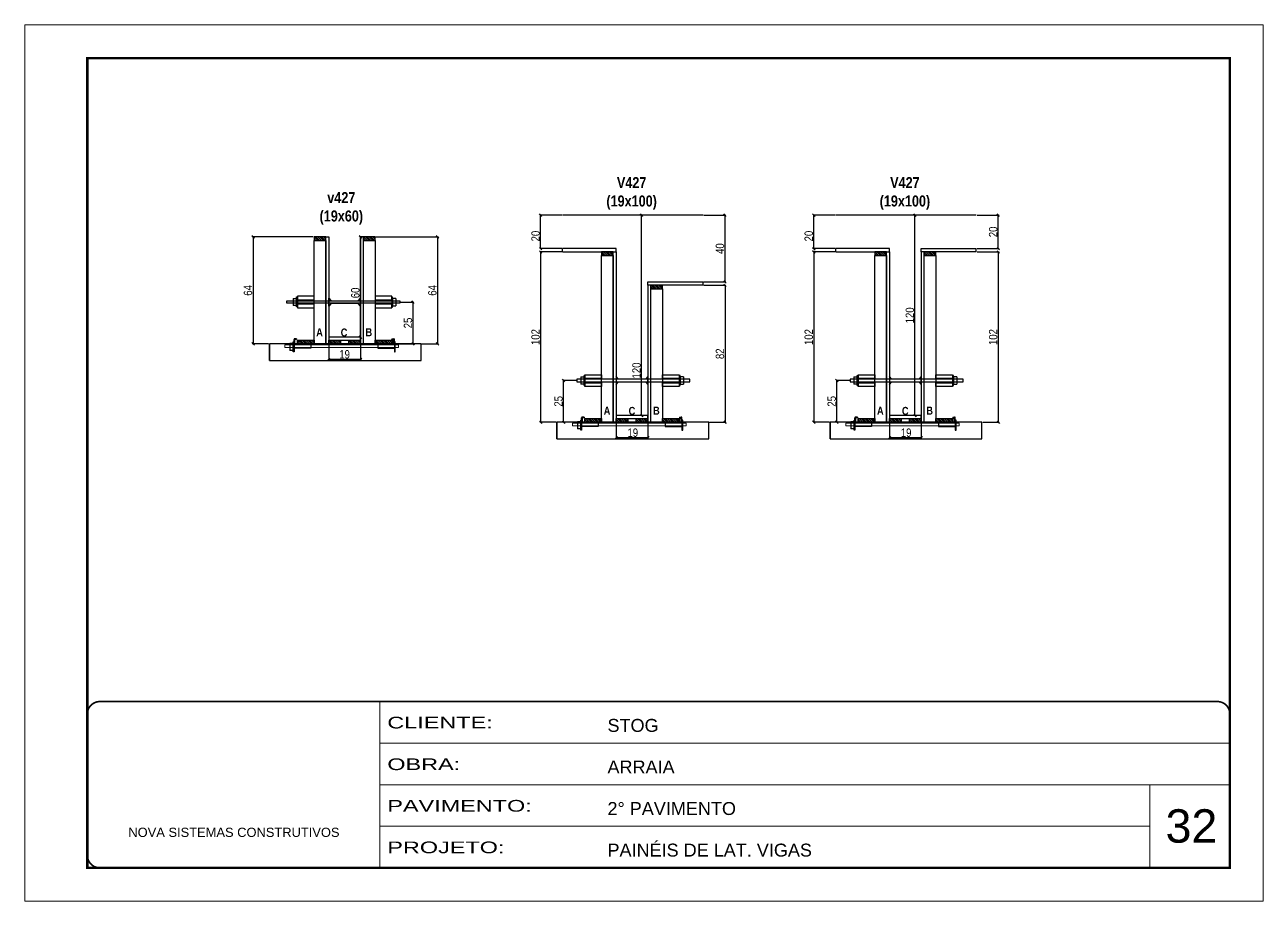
# Model space of a CAD drawing. Extents: x -3394 to 16474, y -5031 to 14397.
# Drawn here: x 9027 to 10512, y 5307 to 6357 of the extents above; entities that cross this region are included whole.
import ezdxf

# ---------------------------------------------------------------- set-up
doc = ezdxf.new("R2010")
doc.units = 0
doc.linetypes.add('CONTINUO', pattern=[0])
doc.linetypes.add('DASHED', pattern=[0.75, 0.5, -0.25])
doc.layers.get('0').update_dxf_attribs({"linetype": 'CONTINUOUS'})
doc.layers.get('Defpoints').update_dxf_attribs({"linetype": 'CONTINUOUS'})
for name, color, linetype in [('1HACHURA MADEIRAS', 1, 'CONTINUOUS'), ('barrote', 251, 'CONTINUOUS'), ('COTA', 241, 'CONTINUOUS'), ('detalhes', 4, 'CONTINUOUS'), ('NOMENCLATURA', 7, 'CONTINUOUS'), ('Painéis', 200, 'CONTINUOUS'), ('presilha', 1, 'CONTINUOUS'), ('SARR_2.2x10', 60, 'CONTINUOUS'), ('SARR_2.2x7', 40, 'CONTINUOUS'), ('SARR_3.5x7', 81, 'CONTINUOUS'), ('Tubo de PVC', 51, 'CONTINUOUS')]:
    doc.layers.add(name, color=color, linetype=linetype)
for name, color, linetype, lineweight in [('CARIMBO', 255, 'CONTINUOUS', 9), ('CONCRETO', 251, 'CONTINUOUS', 25), ('Folhas', 255, 'CONTINUOUS', 9), ('SARRAFO DE PRESSAO', 251, 'DASHED', 9), ('SCO-___-LAJ', 2, 'CONTINUOUS', 0)]:
    doc.layers.add(name, color=color, linetype=linetype, lineweight=lineweight)
doc.styles.add('ARIAL', font='arial.ttf')
doc.styles.add('COTA TECNICA 2X', font='techl___.ttf', dxfattribs={"height": 10})
doc.styles.add('TECNICA', font='techb___.ttf', dxfattribs={"height": 10})
doc.styles.add('Tecnologia', font='')
doc.styles.get('Tecnologia').set_extended_font_data('Forgotten Futurist')
doc.dimstyles.new('SECAO', dxfattribs={"dimscale": 0.333333, "dimtxt": 5, "dimasz": 9, "dimexe": 3, "dimexo": 3, "dimgap": 3, "dimtad": 1, "dimdec": 1, "dimlfac": 0.5, "dimzin": 12, "dimdsep": 46, "dimtxsty": 'COTA TECNICA 2X', "dimblk1": 'OBLIQUE', "dimblk2": 'OBLIQUE', "dimsah": 1, "dimcen": 0.9, "dimclrd": 4, "dimclre": 4, "dimclrt": 240, "dimadec": 1, "dimazin": 3, "dimtfac": 1, "dimtdec": 1, "dimtmove": 0, "dimatfit": 3, "dimfxl": 1, "dimtolj": 1, "dimtzin": 12, "dimarcsym": 0})

# ---------------------------------------------------------------- blocks, each defined once
blk = doc.blocks.new('9999999999')
at = {"color": 30, "linetype": 'CONTINUO'}
for p, q in [((98564.6, 34230.2), (98564.6, 34429.4)), ((98564.6, 34379.6), (99584, 34379.6)), ((98564.6, 34329.8), (99488, 34329.8)), ((99584, 34329.8), (99488, 34329.8)), ((99488, 34329.8), (99488, 34230.2)), ((98564.6, 34280), (99488, 34280))]:
    blk.add_line(p, q, dxfattribs=at)
at = {"color": 30, "linetype": 'CONTINUO', "const_width": 2}
blk.add_lwpolyline([(99584, 34230.2), (99584, 34414.4, 0.414214), (99569, 34429.4), (98229, 34429.4, 0.414214), (98214, 34414.4), (98214, 34245.2, 0.414214), (98229, 34230.2), (99584, 34230.2)], format="xyb", dxfattribs=at)
at = {"layer": 'Folhas'}
blk.add_lwpolyline([(98139, 34190.2), (99624, 34190.2), (99624, 35240.2), (98139, 35240.2)], close=True, dxfattribs=at)
at = {"layer": 'Folhas', "color": 30, "const_width": 3}
blk.add_lwpolyline([(98214, 34230.2), (99584, 34230.2), (99584, 35200.2), (98214, 35200.2)], close=True, dxfattribs=at)
at = {"color": 7, "linetype": 'Continuous', "ltscale": 5, "style": 'ARIAL'}
for s, height, p in [('STOG', 15.48, (98837.7, 34393.1)), ('ARRAIA', 15.48, (98837.7, 34343.3)), ('2° PAVIMENTO', 15.483, (98837.7, 34293.5)), ('NOVA SISTEMAS CONSTRUTIVOS', 11.059, (98263.2, 34267.2)), ('PAINÉIS DE LAT. VIGAS', 15.483, (98837.7, 34243.7))]:
    blk.add_text(s, height=height, dxfattribs=at).set_placement(p)
at = {"layer": 'Folhas', "color": 7, "style": 'Tecnologia', "width": 1.5}
for s, p in [('CLIENTE:', (98573.7, 34397.2)), ('OBRA:', (98573.7, 34347.3)), ('PAVIMENTO:', (98573.7, 34297.5)), ('PROJETO:', (98573.7, 34247.7))]:
    blk.add_text(s, height=14, dxfattribs=at).set_placement(p)
blk = doc.blocks.new('_Oblique')
at = {"color": 0, "linetype": 'ByBlock', "lineweight": -2}
blk.add_line((-0.5, -0.5), (0.5, 0.5), dxfattribs=at)
blk = doc.blocks.new('*D1334')
at = {"layer": 'COTA', "color": 4, "lineweight": -2, "transparency": 16777216}
for p, q in [((9736.4, 5879.4), (9736.4, 5860.7)), ((9774.4, 5879.4), (9774.4, 5860.7)), ((9774.4, 5861.7), (9736.4, 5861.7))]:
    blk.add_line(p, q, dxfattribs=at)
at = {"layer": 'Defpoints', "color": 0, "transparency": 16777216}
for p in [(9736.4, 5880.4), (9774.4, 5880.4), (9736.4, 5861.7)]:
    blk.add_point(p, dxfattribs=at)
at = {"layer": 'COTA', "color": 4, "lineweight": -2, "transparency": 16777216, "xscale": 3, "yscale": 3, "zscale": 3, "rotation": 180}
blk.add_blockref('_Oblique', (9736.4, 5861.7), dxfattribs=at)
at = {"layer": 'COTA', "color": 4, "lineweight": -2, "transparency": 16777216, "xscale": 3, "yscale": 3, "zscale": 3}
blk.add_blockref('_Oblique', (9774.4, 5861.7), dxfattribs=at)
at = {"layer": 'COTA', "color": 240, "transparency": 16777216, "insert": (9756.3, 5867.8), "char_height": 10, "attachment_point": 5, "style": 'COTA TECNICA 2X'}
blk.add_mtext('\\A1;19', dxfattribs=at)
blk = doc.blocks.new('PRESILHA METÁLICA 1')
at = {"layer": 'presilha'}
for p, q in [((0, 13), (6, 13)), ((0, 13), (0, 0)), ((6, 0), (0, 0)), ((6, 15.5), (7.5, 15.5)), ((6, -2.5), (6, 15.5)), ((6, 13), (6, 0)), ((7.5, 10.6), (7.5, 19.9)), ((7.5, 15.5), (7.5, -2.5)), ((37.5, 4.1), (7.5, 4.1)), ((12, 21), (8.6, 21)), ((9, 11.6), (9, 18.9)), ((12, 19.5), (9.6, 19.5)), ((37.5, 11), (9.6, 11)), ((12, 21), (12, 19.5)), ((37.5, 11), (37.5, 4.1)), ((7.5, -2.5), (6, -2.5))]:
    blk.add_line(p, q, dxfattribs=at)
for centre, radius, start, end in [((8.6, 19.9), 1.14, 90, 180), ((9.6, 18.9), 0.57, 90, 180), ((9.6, 11.6), 0.57, 180, 270)]:
    blk.add_arc(centre, radius, start, end, dxfattribs=at)
blk = doc.blocks.new('PRESILHA METÁLICA 2')
at = {"layer": 'presilha'}
for p, q in [((-5.2, 23.5), (-5.2, 22)), ((-5.2, 23.5), (-1.9, 23.5)), ((-0.8, 14.6), (-0.8, 22.4)), ((-30.8, 13.5), (-30.8, 6.6)), ((-30.8, 13.5), (-2.8, 13.5)), ((-30.8, 6.6), (-0.8, 6.6)), ((-5.2, 22), (-2.8, 22)), ((-2.2, 14.1), (-2.2, 21.4)), ((0.8, 18), (-0.8, 18)), ((-0.8, 18), (-0.8, 0)), ((-0.8, 0), (0.8, 0)), ((0.8, 0), (0.8, 18))]:
    blk.add_line(p, q, dxfattribs=at)
for centre, radius, start, end in [((-1.9, 22.4), 1.14, 0, 90), ((-2.8, 21.4), 0.57, 0, 90), ((-2.8, 14.1), 0.57, 270, 0)]:
    blk.add_arc(centre, radius, start, end, dxfattribs=at)
blk = doc.blocks.new('*D1335')
at = {"layer": 'COTA', "color": 4, "lineweight": -2, "transparency": 16777216}
for p, q in [((9671.1, 6084.4), (9644.8, 6084.4)), ((9645.8, 6084.4), (9645.8, 5880.4)), ((9664.4, 5880.4), (9644.8, 5880.4))]:
    blk.add_line(p, q, dxfattribs=at)
at = {"layer": 'Defpoints', "color": 0, "transparency": 16777216}
for p in [(9672.1, 6084.4), (9645.8, 5880.4), (9665.4, 5880.4)]:
    blk.add_point(p, dxfattribs=at)
at = {"layer": 'COTA', "color": 4, "lineweight": -2, "transparency": 16777216, "xscale": 3, "yscale": 3, "zscale": 3}
for p, rotation in [((9645.8, 6084.4), 90), ((9645.8, 5880.4), 270)]:
    blk.add_blockref('_Oblique', p, dxfattribs=dict(at, rotation=rotation))
at = {"layer": 'COTA', "color": 240, "transparency": 16777216, "insert": (9639.7, 5982.4), "char_height": 10, "attachment_point": 5, "rotation": 90, "style": 'COTA TECNICA 2X'}
blk.add_mtext('\\A1;102', dxfattribs=at)
blk = doc.blocks.new('*D1336')
at = {"layer": 'COTA', "color": 4, "lineweight": -2, "transparency": 16777216}
for p, q in [((9773.4, 6128.4), (9765.9, 6128.4)), ((9766.9, 5888.4), (9766.9, 6128.4)), ((9766, 5888.4), (9765.9, 5888.4))]:
    blk.add_line(p, q, dxfattribs=at)
at = {"layer": 'Defpoints', "color": 0, "transparency": 16777216}
for p in [(9766.9, 6128.4), (9774.4, 6128.4), (9767, 5888.4)]:
    blk.add_point(p, dxfattribs=at)
at = {"layer": 'COTA', "color": 4, "lineweight": -2, "transparency": 16777216, "xscale": 3, "yscale": 3, "zscale": 3}
for p, rotation in [((9766.9, 6128.4), 90), ((9766.9, 5888.4), 270)]:
    blk.add_blockref('_Oblique', p, dxfattribs=dict(at, rotation=rotation))
at = {"layer": 'COTA', "color": 240, "transparency": 16777216, "insert": (9760.8, 5942.3), "char_height": 10, "attachment_point": 5, "rotation": 90, "style": 'COTA TECNICA 2X'}
blk.add_mtext('\\A1;120', dxfattribs=at)
blk = doc.blocks.new('*D1337')
at = {"layer": 'COTA', "color": 4, "lineweight": -2, "transparency": 16777216}
for p, q in [((9671.1, 6128.4), (9644.8, 6128.4)), ((9645.8, 6088.4), (9645.8, 6128.4)), ((9671.1, 6088.4), (9644.8, 6088.4))]:
    blk.add_line(p, q, dxfattribs=at)
at = {"layer": 'Defpoints', "color": 0, "transparency": 16777216}
for p in [(9645.8, 6128.4), (9672.1, 6128.4), (9672.1, 6088.4)]:
    blk.add_point(p, dxfattribs=at)
at = {"layer": 'COTA', "color": 4, "lineweight": -2, "transparency": 16777216, "xscale": 3, "yscale": 3, "zscale": 3}
for p, rotation in [((9645.8, 6128.4), 90), ((9645.8, 6088.4), 270)]:
    blk.add_blockref('_Oblique', p, dxfattribs=dict(at, rotation=rotation))
at = {"layer": 'COTA', "color": 240, "transparency": 16777216, "insert": (9639.7, 6103.4), "char_height": 10, "attachment_point": 5, "rotation": 90, "style": 'COTA TECNICA 2X'}
blk.add_mtext('\\A1;20', dxfattribs=at)
blk = doc.blocks.new('*D1338')
at = {"layer": 'COTA', "color": 4, "lineweight": -2, "transparency": 16777216}
for p, q in [((9841.5, 6044.4), (9867.9, 6044.4)), ((9866.9, 6044.4), (9866.9, 5880.4)), ((9848.3, 5880.4), (9867.9, 5880.4))]:
    blk.add_line(p, q, dxfattribs=at)
at = {"layer": 'Defpoints', "color": 0, "transparency": 16777216}
for p in [(9840.5, 6044.4), (9847.3, 5880.4), (9866.9, 5880.4)]:
    blk.add_point(p, dxfattribs=at)
at = {"layer": 'COTA', "color": 4, "lineweight": -2, "transparency": 16777216, "xscale": 3, "yscale": 3, "zscale": 3}
for p, rotation in [((9866.9, 6044.4), 90), ((9866.9, 5880.4), 270)]:
    blk.add_blockref('_Oblique', p, dxfattribs=dict(at, rotation=rotation))
at = {"layer": 'COTA', "color": 240, "transparency": 16777216, "insert": (9860.8, 5962.4), "char_height": 10, "attachment_point": 5, "rotation": 90, "style": 'COTA TECNICA 2X'}
blk.add_mtext('\\A1;82', dxfattribs=at)
blk = doc.blocks.new('*D1339')
at = {"layer": 'COTA', "color": 4, "lineweight": -2, "transparency": 16777216}
for p, q in [((9841.5, 6128.4), (9867.9, 6128.4)), ((9866.9, 6048.4), (9866.9, 6128.4)), ((9841.5, 6048.4), (9867.9, 6048.4))]:
    blk.add_line(p, q, dxfattribs=at)
at = {"layer": 'Defpoints', "color": 0, "transparency": 16777216}
for p in [(9840.5, 6128.4), (9866.9, 6128.4), (9840.5, 6048.4)]:
    blk.add_point(p, dxfattribs=at)
at = {"layer": 'COTA', "color": 4, "lineweight": -2, "transparency": 16777216, "xscale": 3, "yscale": 3, "zscale": 3}
for p, rotation in [((9866.9, 6128.4), 90), ((9866.9, 6048.4), 270)]:
    blk.add_blockref('_Oblique', p, dxfattribs=dict(at, rotation=rotation))
at = {"layer": 'COTA', "color": 240, "transparency": 16777216, "insert": (9860.8, 6088.4), "char_height": 10, "attachment_point": 5, "rotation": 90, "style": 'COTA TECNICA 2X'}
blk.add_mtext('\\A1;40', dxfattribs=at)
blk = doc.blocks.new('*D1340')
at = {"layer": 'COTA', "color": 4, "lineweight": -2, "transparency": 16777216}
for p, q in [((9688.3, 5930.4), (9672.3, 5930.4)), ((9673.3, 5880.4), (9673.3, 5930.4)), ((9697.8, 5880.4), (9672.3, 5880.4))]:
    blk.add_line(p, q, dxfattribs=at)
at = {"layer": 'Defpoints', "color": 0, "transparency": 16777216}
for p in [(9673.3, 5930.4), (9689.3, 5930.4), (9698.8, 5880.4)]:
    blk.add_point(p, dxfattribs=at)
at = {"layer": 'COTA', "color": 4, "lineweight": -2, "transparency": 16777216, "xscale": 3, "yscale": 3, "zscale": 3}
for p, rotation in [((9673.3, 5930.4), 90), ((9673.3, 5880.4), 270)]:
    blk.add_blockref('_Oblique', p, dxfattribs=dict(at, rotation=rotation))
at = {"layer": 'COTA', "color": 240, "transparency": 16777216, "insert": (9667.2, 5905.4), "char_height": 10, "attachment_point": 5, "rotation": 90, "style": 'COTA TECNICA 2X'}
blk.add_mtext('\\A1;25', dxfattribs=at)
blk = doc.blocks.new('*D1341')
at = {"layer": 'COTA', "color": 4, "lineweight": -2, "transparency": 16777216}
for p, q in [((10064.1, 5879.4), (10064.1, 5860.7)), ((10102.1, 5879.4), (10102.1, 5860.7)), ((10102.1, 5861.7), (10064.1, 5861.7))]:
    blk.add_line(p, q, dxfattribs=at)
at = {"layer": 'Defpoints', "color": 0, "transparency": 16777216}
for p in [(10064.1, 5880.4), (10102.1, 5880.4), (10064.1, 5861.7)]:
    blk.add_point(p, dxfattribs=at)
at = {"layer": 'COTA', "color": 4, "lineweight": -2, "transparency": 16777216, "xscale": 3, "yscale": 3, "zscale": 3, "rotation": 180}
blk.add_blockref('_Oblique', (10064.1, 5861.7), dxfattribs=at)
at = {"layer": 'COTA', "color": 4, "lineweight": -2, "transparency": 16777216, "xscale": 3, "yscale": 3, "zscale": 3}
blk.add_blockref('_Oblique', (10102.1, 5861.7), dxfattribs=at)
at = {"layer": 'COTA', "color": 240, "transparency": 16777216, "insert": (10084, 5867.8), "char_height": 10, "attachment_point": 5, "style": 'COTA TECNICA 2X'}
blk.add_mtext('\\A1;19', dxfattribs=at)
blk = doc.blocks.new('*D1342')
at = {"layer": 'COTA', "color": 4, "lineweight": -2, "transparency": 16777216}
for p, q in [((9998.8, 6084.4), (9972.4, 6084.4)), ((9973.4, 6084.4), (9973.4, 5880.4)), ((9992, 5880.4), (9972.4, 5880.4))]:
    blk.add_line(p, q, dxfattribs=at)
at = {"layer": 'Defpoints', "color": 0, "transparency": 16777216}
for p in [(9999.8, 6084.4), (9973.4, 5880.4), (9993, 5880.4)]:
    blk.add_point(p, dxfattribs=at)
at = {"layer": 'COTA', "color": 4, "lineweight": -2, "transparency": 16777216, "xscale": 3, "yscale": 3, "zscale": 3}
for p, rotation in [((9973.4, 6084.4), 90), ((9973.4, 5880.4), 270)]:
    blk.add_blockref('_Oblique', p, dxfattribs=dict(at, rotation=rotation))
at = {"layer": 'COTA', "color": 240, "transparency": 16777216, "insert": (9967.3, 5982.4), "char_height": 10, "attachment_point": 5, "rotation": 90, "style": 'COTA TECNICA 2X'}
blk.add_mtext('\\A1;102', dxfattribs=at)
blk = doc.blocks.new('*D1343')
at = {"layer": 'COTA', "color": 4, "lineweight": -2, "transparency": 16777216}
for p, q in [((10101.1, 6128.4), (10093.6, 6128.4)), ((10094.6, 5888.4), (10094.6, 6128.4)), ((10093.7, 5888.4), (10093.6, 5888.4))]:
    blk.add_line(p, q, dxfattribs=at)
at = {"layer": 'Defpoints', "color": 0, "transparency": 16777216}
for p in [(10094.6, 6128.4), (10102.1, 6128.4), (10094.7, 5888.4)]:
    blk.add_point(p, dxfattribs=at)
at = {"layer": 'COTA', "color": 4, "lineweight": -2, "transparency": 16777216, "xscale": 3, "yscale": 3, "zscale": 3}
for p, rotation in [((10094.6, 6128.4), 90), ((10094.6, 5888.4), 270)]:
    blk.add_blockref('_Oblique', p, dxfattribs=dict(at, rotation=rotation))
at = {"layer": 'COTA', "color": 240, "transparency": 16777216, "insert": (10088.5, 6008.4), "char_height": 10, "attachment_point": 5, "rotation": 90, "style": 'COTA TECNICA 2X'}
blk.add_mtext('\\A1;120', dxfattribs=at)
blk = doc.blocks.new('*D1344')
at = {"layer": 'COTA', "color": 4, "lineweight": -2, "transparency": 16777216}
for p, q in [((9998.8, 6128.4), (9972.4, 6128.4)), ((9973.4, 6088.4), (9973.4, 6128.4)), ((9998.8, 6088.4), (9972.4, 6088.4))]:
    blk.add_line(p, q, dxfattribs=at)
at = {"layer": 'Defpoints', "color": 0, "transparency": 16777216}
for p in [(9973.4, 6128.4), (9999.8, 6128.4), (9999.8, 6088.4)]:
    blk.add_point(p, dxfattribs=at)
at = {"layer": 'COTA', "color": 4, "lineweight": -2, "transparency": 16777216, "xscale": 3, "yscale": 3, "zscale": 3}
for p, rotation in [((9973.4, 6128.4), 90), ((9973.4, 6088.4), 270)]:
    blk.add_blockref('_Oblique', p, dxfattribs=dict(at, rotation=rotation))
at = {"layer": 'COTA', "color": 240, "transparency": 16777216, "insert": (9967.3, 6103.4), "char_height": 10, "attachment_point": 5, "rotation": 90, "style": 'COTA TECNICA 2X'}
blk.add_mtext('\\A1;20', dxfattribs=at)
blk = doc.blocks.new('*D1345')
at = {"layer": 'COTA', "color": 4, "lineweight": -2, "transparency": 16777216}
for p, q in [((10169.2, 6084.4), (10195.5, 6084.4)), ((10194.5, 6084.4), (10194.5, 5880.4)), ((10176, 5880.4), (10195.5, 5880.4))]:
    blk.add_line(p, q, dxfattribs=at)
at = {"layer": 'Defpoints', "color": 0, "transparency": 16777216}
for p in [(10168.2, 6084.4), (10175, 5880.4), (10194.5, 5880.4)]:
    blk.add_point(p, dxfattribs=at)
at = {"layer": 'COTA', "color": 4, "lineweight": -2, "transparency": 16777216, "xscale": 3, "yscale": 3, "zscale": 3}
for p, rotation in [((10194.5, 6084.4), 90), ((10194.5, 5880.4), 270)]:
    blk.add_blockref('_Oblique', p, dxfattribs=dict(at, rotation=rotation))
at = {"layer": 'COTA', "color": 240, "transparency": 16777216, "insert": (10188.4, 5982.4), "char_height": 10, "attachment_point": 5, "rotation": 90, "style": 'COTA TECNICA 2X'}
blk.add_mtext('\\A1;102', dxfattribs=at)
blk = doc.blocks.new('*D1346')
at = {"layer": 'COTA', "color": 4, "lineweight": -2, "transparency": 16777216}
for p, q in [((10169.2, 6128.4), (10195.5, 6128.4)), ((10194.5, 6088.4), (10194.5, 6128.4)), ((10169.2, 6088.4), (10195.5, 6088.4))]:
    blk.add_line(p, q, dxfattribs=at)
at = {"layer": 'Defpoints', "color": 0, "transparency": 16777216}
for p in [(10168.2, 6128.4), (10194.5, 6128.4), (10168.2, 6088.4)]:
    blk.add_point(p, dxfattribs=at)
at = {"layer": 'COTA', "color": 4, "lineweight": -2, "transparency": 16777216, "xscale": 3, "yscale": 3, "zscale": 3}
for p, rotation in [((10194.5, 6128.4), 90), ((10194.5, 6088.4), 270)]:
    blk.add_blockref('_Oblique', p, dxfattribs=dict(at, rotation=rotation))
at = {"layer": 'COTA', "color": 240, "transparency": 16777216, "insert": (10188.4, 6108.4), "char_height": 10, "attachment_point": 5, "rotation": 90, "style": 'COTA TECNICA 2X'}
blk.add_mtext('\\A1;20', dxfattribs=at)
blk = doc.blocks.new('*D1347')
at = {"layer": 'COTA', "color": 4, "lineweight": -2, "transparency": 16777216}
for p, q in [((10016, 5930.4), (10000, 5930.4)), ((10001, 5880.4), (10001, 5930.4)), ((10025.5, 5880.4), (10000, 5880.4))]:
    blk.add_line(p, q, dxfattribs=at)
at = {"layer": 'Defpoints', "color": 0, "transparency": 16777216}
for p in [(10001, 5930.4), (10017, 5930.4), (10026.5, 5880.4)]:
    blk.add_point(p, dxfattribs=at)
at = {"layer": 'COTA', "color": 4, "lineweight": -2, "transparency": 16777216, "xscale": 3, "yscale": 3, "zscale": 3}
for p, rotation in [((10001, 5930.4), 90), ((10001, 5880.4), 270)]:
    blk.add_blockref('_Oblique', p, dxfattribs=dict(at, rotation=rotation))
at = {"layer": 'COTA', "color": 240, "transparency": 16777216, "insert": (9994.8, 5905.4), "char_height": 10, "attachment_point": 5, "rotation": 90, "style": 'COTA TECNICA 2X'}
blk.add_mtext('\\A1;25', dxfattribs=at)
blk = doc.blocks.new('*D1348')
at = {"layer": 'COTA', "color": 4, "lineweight": -2, "transparency": 16777216}
for p, q in [((9391.7, 5973.3), (9391.7, 5954.7)), ((9429.7, 5973.3), (9429.7, 5954.7)), ((9429.7, 5955.7), (9391.7, 5955.7))]:
    blk.add_line(p, q, dxfattribs=at)
at = {"layer": 'Defpoints', "color": 0, "transparency": 16777216}
for p in [(9391.7, 5974.3), (9429.7, 5974.3), (9391.7, 5955.7)]:
    blk.add_point(p, dxfattribs=at)
at = {"layer": 'COTA', "color": 4, "lineweight": -2, "transparency": 16777216, "xscale": 3, "yscale": 3, "zscale": 3, "rotation": 180}
blk.add_blockref('_Oblique', (9391.7, 5955.7), dxfattribs=at)
at = {"layer": 'COTA', "color": 4, "lineweight": -2, "transparency": 16777216, "xscale": 3, "yscale": 3, "zscale": 3}
blk.add_blockref('_Oblique', (9429.7, 5955.7), dxfattribs=at)
at = {"layer": 'COTA', "color": 240, "transparency": 16777216, "insert": (9410.7, 5961.7), "char_height": 10, "attachment_point": 5, "style": 'COTA TECNICA 2X'}
blk.add_mtext('\\A1;19', dxfattribs=at)
blk = doc.blocks.new('*D1320')
at = {"layer": 'COTA', "color": 4, "lineweight": -2, "transparency": 16777216}
for p, q in [((9373.1, 6102.3), (9300, 6102.3)), ((9301, 6102.3), (9301, 5974.3)), ((9319.6, 5974.3), (9300, 5974.3))]:
    blk.add_line(p, q, dxfattribs=at)
at = {"layer": 'Defpoints', "color": 0, "transparency": 16777216}
for p in [(9374.1, 6102.3), (9301, 5974.3), (9320.6, 5974.3)]:
    blk.add_point(p, dxfattribs=at)
at = {"layer": 'COTA', "color": 4, "lineweight": -2, "transparency": 16777216, "xscale": 3, "yscale": 3, "zscale": 3}
for p, rotation in [((9301, 6102.3), 90), ((9301, 5974.3), 270)]:
    blk.add_blockref('_Oblique', p, dxfattribs=dict(at, rotation=rotation))
at = {"layer": 'COTA', "color": 240, "transparency": 16777216, "insert": (9294.9, 6038.3), "char_height": 10, "attachment_point": 5, "rotation": 90, "style": 'COTA TECNICA 2X'}
blk.add_mtext('\\A1;64', dxfattribs=at)
blk = doc.blocks.new('*D1321')
at = {"layer": 'COTA', "color": 4, "lineweight": -2, "transparency": 16777216}
blk.add_line((9429.7, 5982.3), (9429.7, 6102.3), dxfattribs=at)
at = {"layer": 'Defpoints', "color": 0, "transparency": 16777216}
for p in [(9429.7, 6102.3), (9429.7, 6102.3), (9429.7, 5982.3)]:
    blk.add_point(p, dxfattribs=at)
at = {"layer": 'COTA', "color": 4, "lineweight": -2, "transparency": 16777216, "xscale": 3, "yscale": 3, "zscale": 3}
for p, rotation in [((9429.7, 6102.3), 90), ((9429.7, 5982.3), 270)]:
    blk.add_blockref('_Oblique', p, dxfattribs=dict(at, rotation=rotation))
at = {"layer": 'COTA', "color": 240, "transparency": 16777216, "insert": (9423.6, 6035.3), "char_height": 10, "attachment_point": 5, "rotation": 90, "style": 'COTA TECNICA 2X'}
blk.add_mtext('\\A1;60', dxfattribs=at)
blk = doc.blocks.new('*D1322')
at = {"layer": 'COTA', "color": 4, "lineweight": -2, "transparency": 16777216}
for p, q in [((9448.3, 6102.3), (9523.1, 6102.3)), ((9522.1, 6102.3), (9522.1, 5974.3)), ((9503.5, 5974.3), (9523.1, 5974.3))]:
    blk.add_line(p, q, dxfattribs=at)
at = {"layer": 'Defpoints', "color": 0, "transparency": 16777216}
for p in [(9447.3, 6102.3), (9502.5, 5974.3), (9522.1, 5974.3)]:
    blk.add_point(p, dxfattribs=at)
at = {"layer": 'COTA', "color": 4, "lineweight": -2, "transparency": 16777216, "xscale": 3, "yscale": 3, "zscale": 3}
for p, rotation in [((9522.1, 6102.3), 90), ((9522.1, 5974.3), 270)]:
    blk.add_blockref('_Oblique', p, dxfattribs=dict(at, rotation=rotation))
at = {"layer": 'COTA', "color": 240, "transparency": 16777216, "insert": (9516, 6038.3), "char_height": 10, "attachment_point": 5, "rotation": 90, "style": 'COTA TECNICA 2X'}
blk.add_mtext('\\A1;64', dxfattribs=at)
blk = doc.blocks.new('*D1323')
at = {"layer": 'COTA', "color": 4, "lineweight": -2, "transparency": 16777216}
for p, q in [((9477.7, 6024.3), (9493.8, 6024.3)), ((9492.8, 5974.3), (9492.8, 6024.3)), ((9468.3, 5974.3), (9493.8, 5974.3))]:
    blk.add_line(p, q, dxfattribs=at)
at = {"layer": 'Defpoints', "color": 0, "transparency": 16777216}
for p in [(9476.7, 6024.3), (9492.8, 6024.3), (9467.3, 5974.3)]:
    blk.add_point(p, dxfattribs=at)
at = {"layer": 'COTA', "color": 4, "lineweight": -2, "transparency": 16777216, "xscale": 3, "yscale": 3, "zscale": 3}
for p, rotation in [((9492.8, 6024.3), 90), ((9492.8, 5974.3), 270)]:
    blk.add_blockref('_Oblique', p, dxfattribs=dict(at, rotation=rotation))
at = {"layer": 'COTA', "color": 240, "transparency": 16777216, "insert": (9486.7, 5999.3), "char_height": 10, "attachment_point": 5, "rotation": 90, "style": 'COTA TECNICA 2X'}
blk.add_mtext('\\A1;25', dxfattribs=at)

msp = doc.modelspace()

# ---------------------------------------------------------------- hatches: boundary and pattern name
at = {"layer": 'SARR_2.2x10'}
h = msp.add_hatch(dxfattribs=at)
h.set_pattern_fill('ANSI31', color=256, scale=0.5, angle=90)
h.set_pattern_definition([(135, (42451.8895, -117537.8389), (-1.122532015, -1.122532015), [])])
h.paths.add_polyline_path([(9354.07, 5978.73), (9354.07, 5974.33), (9374.07, 5974.33), (9374.07, 5978.73)])
h = msp.add_hatch(dxfattribs=at)
h.set_pattern_fill('ANSI31', color=256, scale=0.5, angle=90)
h.set_pattern_definition([(135, (42565.0895, -117537.8389), (-1.122532015, -1.122532015), [])])
h.paths.add_polyline_path([(9447.27, 5978.73), (9447.27, 5974.33), (9467.27, 5974.33), (9467.27, 5978.73)])
h = msp.add_hatch(dxfattribs=at)
h.set_pattern_fill('ANSI31', color=256, scale=0.5, angle=90)
h.set_pattern_definition([(135, (42796.633, -117631.762), (-1.122532015, -1.122532015), [])])
h.paths.add_polyline_path([(9698.81, 5884.81), (9698.81, 5880.41), (9718.81, 5880.41), (9718.81, 5884.81)])
h = msp.add_hatch(dxfattribs=at)
h.set_pattern_fill('ANSI31', color=256, scale=0.5, angle=90)
h.set_pattern_definition([(135, (42909.833, -117631.762), (-1.122532015, -1.122532015), [])])
h.paths.add_polyline_path([(9792.01, 5884.81), (9792.01, 5880.41), (9812.01, 5880.41), (9812.01, 5884.81)])
h = msp.add_hatch(dxfattribs=at)
h.set_pattern_fill('ANSI31', color=256, scale=0.5, angle=90)
h.set_pattern_definition([(135, (43124.3124, -117631.762), (-1.122532015, -1.122532015), [])])
h.paths.add_polyline_path([(10026.49, 5884.81), (10026.49, 5880.41), (10046.49, 5880.41), (10046.49, 5884.81)])
h = msp.add_hatch(dxfattribs=at)
h.set_pattern_fill('ANSI31', color=256, scale=0.5, angle=90)
h.set_pattern_definition([(135, (43237.5124, -117631.762), (-1.122532015, -1.122532015), [])])
h.paths.add_polyline_path([(10119.69, 5884.81), (10119.69, 5880.41), (10139.69, 5880.41), (10139.69, 5884.81)])
at = {"layer": 'SARR_2.2x7'}
h = msp.add_hatch(dxfattribs=at)
h.set_pattern_fill('ANSI31', color=256, scale=0.5, angle=90)
h.set_pattern_definition([(135, (42396.6895, -117414.2389), (-1.122532015, -1.122532015), [])])
h.paths.add_polyline_path([(9374.07, 6102.33), (9374.07, 6097.93), (9388.07, 6097.93), (9388.07, 6102.33)])
h = msp.add_hatch(dxfattribs=at)
h.set_pattern_fill('ANSI31', color=256, scale=0.5, angle=90)
h.set_pattern_definition([(135, (42455.8895, -117414.2389), (-1.122532015, -1.122532015), [])])
h.paths.add_polyline_path([(9433.27, 6102.33), (9433.27, 6097.93), (9447.27, 6097.93), (9447.27, 6102.33)])
h = msp.add_hatch(dxfattribs=at)
h.set_pattern_fill('ANSI31', color=256, scale=0.5, angle=90)
h.set_pattern_definition([(135, (42741.433, -117432.162), (-1.122532015, -1.122532015), [])])
h.paths.add_polyline_path([(9718.81, 6084.41), (9718.81, 6080.01), (9732.81, 6080.01), (9732.81, 6084.41)])
h = msp.add_hatch(dxfattribs=at)
h.set_pattern_fill('ANSI31', color=256, scale=0.5, angle=90)
h.set_pattern_definition([(135, (43069.1124, -117432.162), (-1.122532015, -1.122532015), [])])
h.paths.add_polyline_path([(10046.49, 6084.41), (10046.49, 6080.01), (10060.49, 6080.01), (10060.49, 6084.41)])
h = msp.add_hatch(dxfattribs=at)
h.set_pattern_fill('ANSI31', color=256, scale=0.5, angle=90)
h.set_pattern_definition([(135, (43128.3124, -117432.162), (-1.122532015, -1.122532015), [])])
h.paths.add_polyline_path([(10105.69, 6084.41), (10105.69, 6080.01), (10119.69, 6080.01), (10119.69, 6084.41)])
h = msp.add_hatch(dxfattribs=at)
h.set_pattern_fill('ANSI31', color=256, scale=0.5, angle=90)
h.set_pattern_definition([(135, (42800.633, -117472.162), (-1.122532015, -1.122532015), [])])
h.paths.add_polyline_path([(9778.01, 6044.41), (9778.01, 6040.01), (9792.01, 6040.01), (9792.01, 6044.41)])
h = msp.add_hatch(dxfattribs=at)
h.set_pattern_fill('ANSI31', color=256, scale=0.5, angle=90)
h.set_pattern_definition([(135, (42579.4895, -117537.8389), (-1.122532015, -1.122532015), [])])
h.paths.add_polyline_path([(9391.67, 5978.73), (9391.67, 5974.33), (9405.67, 5974.33), (9405.67, 5978.73)])
h = msp.add_hatch(dxfattribs=at)
h.set_pattern_fill('ANSI31', color=256, scale=0.5, angle=90)
h.set_pattern_definition([(135, (42603.4895, -117537.8389), (-1.122532015, -1.122532015), [])])
h.paths.add_polyline_path([(9415.67, 5978.73), (9415.67, 5974.33), (9429.67, 5974.33), (9429.67, 5978.73)])
h = msp.add_hatch(dxfattribs=at)
h.set_pattern_fill('ANSI31', color=256, scale=0.5, angle=90)
h.set_pattern_definition([(135, (42924.233, -117631.762), (-1.122532015, -1.122532015), [])])
h.paths.add_polyline_path([(9736.41, 5884.81), (9736.41, 5880.41), (9750.41, 5880.41), (9750.41, 5884.81)])
h = msp.add_hatch(dxfattribs=at)
h.set_pattern_fill('ANSI31', color=256, scale=0.5, angle=90)
h.set_pattern_definition([(135, (42948.233, -117631.762), (-1.122532015, -1.122532015), [])])
h.paths.add_polyline_path([(9760.41, 5884.81), (9760.41, 5880.41), (9774.41, 5880.41), (9774.41, 5884.81)])
h = msp.add_hatch(dxfattribs=at)
h.set_pattern_fill('ANSI31', color=256, scale=0.5, angle=90)
h.set_pattern_definition([(135, (43251.9124, -117631.762), (-1.122532015, -1.122532015), [])])
h.paths.add_polyline_path([(10064.09, 5884.81), (10064.09, 5880.41), (10078.09, 5880.41), (10078.09, 5884.81)])
h = msp.add_hatch(dxfattribs=at)
h.set_pattern_fill('ANSI31', color=256, scale=0.5, angle=90)
h.set_pattern_definition([(135, (43275.9124, -117631.762), (-1.122532015, -1.122532015), [])])
h.paths.add_polyline_path([(10088.09, 5884.81), (10088.09, 5880.41), (10102.09, 5880.41), (10102.09, 5884.81)])

# ---------------------------------------------------------------- linework, layer by layer
at = {"layer": '1HACHURA MADEIRAS', "elevation": 0}
for points in [[(9374.07, 6031.24), (9354.07, 6031.24), (9354.07, 6026.84), (9374.07, 6026.84)], [(9374.07, 6021.64), (9354.07, 6021.64), (9354.07, 6017.24), (9374.07, 6017.24)], [(9698.81, 5937.32), (9718.81, 5937.32), (9718.81, 5932.92), (9698.81, 5932.92)], [(9698.81, 5927.72), (9718.81, 5927.72), (9718.81, 5923.32), (9698.81, 5923.32)], [(9792.01, 5937.32), (9812.01, 5937.32), (9812.01, 5932.92), (9792.01, 5932.92)], [(9792.01, 5927.72), (9812.01, 5927.72), (9812.01, 5923.32), (9792.01, 5923.32)], [(10026.49, 5937.32), (10046.49, 5937.32), (10046.49, 5932.92), (10026.49, 5932.92)], [(10026.49, 5927.72), (10046.49, 5927.72), (10046.49, 5923.32), (10026.49, 5923.32)], [(10119.69, 5937.32), (10139.69, 5937.32), (10139.69, 5932.92), (10119.69, 5932.92)], [(10119.69, 5927.72), (10139.69, 5927.72), (10139.69, 5923.32), (10119.69, 5923.32)]]:
    msp.add_lwpolyline(points, close=True, dxfattribs=at)
at = {"layer": '1HACHURA MADEIRAS'}
for points in [[(9467.27, 6031.24), (9447.27, 6031.24), (9447.27, 6026.84), (9467.27, 6026.84)], [(9467.27, 6021.64), (9447.27, 6021.64), (9447.27, 6017.24), (9467.27, 6017.24)]]:
    msp.add_lwpolyline(points, close=True, dxfattribs=at)
at = {"layer": 'barrote', "elevation": 0}
for points in [[(9320.61, 5954.33), (9502.53, 5954.33), (9502.53, 5974.33), (9320.61, 5974.33)], [(9665.35, 5860.41), (9847.27, 5860.41), (9847.27, 5880.41), (9665.35, 5880.41)], [(9993.03, 5860.41), (10174.95, 5860.41), (10174.95, 5880.41), (9993.03, 5880.41)]]:
    msp.add_lwpolyline(points, close=True, dxfattribs=at)
at = {"layer": 'CONCRETO', "linetype": 'Continuous'}
for p, q in [((9840.51, 6128.41), (9672.11, 6128.41)), ((10168.19, 6128.41), (9999.79, 6128.41))]:
    msp.add_line(p, q, dxfattribs=at)
at = {"layer": 'detalhes', "color": 250}
for p, q in [((9320.61, 5954.33), (9320.61, 5974.33)), ((9665.35, 5860.41), (9665.35, 5880.41)), ((9993.03, 5860.41), (9993.03, 5880.41))]:
    msp.add_line(p, q, dxfattribs=at)
at = {"layer": 'Painéis', "linetype": 'Continuous'}
for p, q in [((9672.11, 6084.41), (9672.11, 6088.41)), ((9999.79, 6084.41), (9999.79, 6088.41)), ((10168.19, 6084.41), (10168.19, 6088.41)), ((9840.51, 6044.41), (9840.51, 6048.41))]:
    msp.add_line(p, q, dxfattribs=at)
at = {"layer": 'Painéis', "linetype": 'Continuous', "elevation": 0}
for points in [[(9388.07, 5974.33), (9388.07, 6102.33), (9391.67, 6102.33), (9391.67, 5974.33)], [(9433.27, 5974.33), (9433.27, 6102.33), (9429.67, 6102.33), (9429.67, 5974.33)], [(9732.81, 5880.41), (9732.81, 6084.41), (9736.41, 6084.41), (9736.41, 5880.41)], [(10060.49, 5880.41), (10060.49, 6084.41), (10064.09, 6084.41), (10064.09, 5880.41)], [(10105.69, 5880.41), (10105.69, 6084.41), (10102.09, 6084.41), (10102.09, 5880.41)], [(9778.01, 5880.41), (9778.01, 6044.41), (9774.41, 6044.41), (9774.41, 5880.41)], [(9429.67, 5982.33), (9391.67, 5982.33), (9391.67, 5978.73), (9429.67, 5978.73)], [(9774.41, 5888.41), (9736.41, 5888.41), (9736.41, 5884.81), (9774.41, 5884.81)], [(10102.09, 5888.41), (10064.09, 5888.41), (10064.09, 5884.81), (10102.09, 5884.81)]]:
    msp.add_lwpolyline(points, close=True, dxfattribs=at)
for points in [[(9672.11, 6084.41), (9736.41, 6084.41), (9736.41, 6088.41), (9672.11, 6088.41)], [(9999.79, 6084.41), (10064.09, 6084.41), (10064.09, 6088.41), (9999.79, 6088.41)], [(10168.19, 6084.41), (10102.09, 6084.41), (10102.09, 6088.41), (10168.19, 6088.41)], [(9840.51, 6044.41), (9774.41, 6044.41), (9774.41, 6048.41), (9840.51, 6048.41)]]:
    msp.add_lwpolyline(points, dxfattribs=at)
at = {"layer": 'presilha'}
for p, q in [((9353.07, 6030.43), (9354.07, 6030.43)), ((9353.07, 6018.43), (9353.07, 6030.43)), ((9354.07, 6030.43), (9354.07, 6018.43)), ((9468.27, 6030.24, 0), (9467.27, 6030.24, 0)), ((9467.27, 6030.24, 0), (9467.27, 6018.24, 0)), ((9468.27, 6018.24, 0), (9468.27, 6030.24, 0)), ((9349.07, 6028.76), (9353.07, 6028.76)), ((9349.07, 6028.76), (9349.07, 6020.1)), ((9353.07, 6020.1), (9349.07, 6020.1)), ((9353.07, 6028.76), (9353.07, 6020.1)), ((9354.07, 6018.43), (9353.07, 6018.43)), ((9467.27, 6018.24, 0), (9468.27, 6018.24, 0)), ((9472.27, 6028.57, 0), (9468.27, 6028.57, 0)), ((9468.27, 6028.57, 0), (9468.27, 6019.91, 0)), ((9468.27, 6019.91, 0), (9472.27, 6019.91, 0)), ((9472.27, 6028.57, 0), (9472.27, 6019.91, 0)), ((9693.81, 5934.65, 0), (9697.81, 5934.65, 0)), ((9693.81, 5934.65, 0), (9693.81, 5925.98, 0)), ((9697.81, 5925.98, 0), (9693.81, 5925.98, 0)), ((9697.81, 5936.32, 0), (9698.81, 5936.32, 0)), ((9697.81, 5924.32, 0), (9697.81, 5936.32, 0)), ((9697.81, 5934.65, 0), (9697.81, 5925.98, 0)), ((9698.81, 5936.32, 0), (9698.81, 5924.32, 0)), ((9813.01, 5936.51), (9812.01, 5936.51)), ((9812.01, 5936.51), (9812.01, 5924.51)), ((9813.01, 5924.51), (9813.01, 5936.51)), ((9817.01, 5934.84), (9813.01, 5934.84)), ((9813.01, 5934.84), (9813.01, 5926.17)), ((9813.01, 5926.17), (9817.01, 5926.17)), ((9817.01, 5934.84), (9817.01, 5926.17)), ((10021.49, 5934.65, 0), (10025.49, 5934.65, 0)), ((10021.49, 5934.65, 0), (10021.49, 5925.98, 0)), ((10025.49, 5925.98, 0), (10021.49, 5925.98, 0)), ((10025.49, 5936.32, 0), (10026.49, 5936.32, 0)), ((10025.49, 5924.32, 0), (10025.49, 5936.32, 0)), ((10025.49, 5934.65, 0), (10025.49, 5925.98, 0)), ((10026.49, 5936.32, 0), (10026.49, 5924.32, 0)), ((10140.69, 5936.51), (10139.69, 5936.51)), ((10139.69, 5936.51), (10139.69, 5924.51)), ((10140.69, 5924.51), (10140.69, 5936.51)), ((10144.69, 5934.84), (10140.69, 5934.84)), ((10140.69, 5934.84), (10140.69, 5926.17)), ((10140.69, 5926.17), (10144.69, 5926.17)), ((10144.69, 5934.84), (10144.69, 5926.17)), ((9698.81, 5924.32, 0), (9697.81, 5924.32, 0)), ((9812.01, 5924.51), (9813.01, 5924.51)), ((10026.49, 5924.32, 0), (10025.49, 5924.32, 0)), ((10139.69, 5924.51), (10140.69, 5924.51))]:
    msp.add_line(p, q, dxfattribs=at)
at = {"layer": 'presilha', "elevation": 0}
for points in [[(9341.29, 6025.83), (9476.75, 6025.83), (9476.75, 6022.83), (9341.29, 6022.83)], [(9824.79, 5931.91), (9689.33, 5931.91), (9689.33, 5928.91), (9824.79, 5928.91)], [(10152.47, 5931.91), (10017.01, 5931.91), (10017.01, 5928.91), (10152.47, 5928.91)]]:
    msp.add_lwpolyline(points, close=True, dxfattribs=at)
at = {"layer": 'SARR_2.2x10', "elevation": 0}
for points in [[(9354.07, 5978.73), (9374.07, 5978.73), (9374.07, 5974.33), (9354.07, 5974.33)], [(9447.27, 5978.73), (9467.27, 5978.73), (9467.27, 5974.33), (9447.27, 5974.33)], [(9698.81, 5884.81), (9718.81, 5884.81), (9718.81, 5880.41), (9698.81, 5880.41)], [(9792.01, 5884.81), (9812.01, 5884.81), (9812.01, 5880.41), (9792.01, 5880.41)], [(10026.49, 5884.81), (10046.49, 5884.81), (10046.49, 5880.41), (10026.49, 5880.41)], [(10119.69, 5884.81), (10139.69, 5884.81), (10139.69, 5880.41), (10119.69, 5880.41)]]:
    msp.add_lwpolyline(points, close=True, dxfattribs=at)
at = {"layer": 'SARR_2.2x7', "elevation": 0}
for points in [[(9388.07, 6102.33), (9374.07, 6102.33), (9374.07, 6097.93), (9388.07, 6097.93)], [(9447.27, 6102.33), (9433.27, 6102.33), (9433.27, 6097.93), (9447.27, 6097.93)], [(9732.81, 6084.41), (9718.81, 6084.41), (9718.81, 6080.01), (9732.81, 6080.01)], [(10060.49, 6084.41), (10046.49, 6084.41), (10046.49, 6080.01), (10060.49, 6080.01)], [(9391.67, 5978.73), (9405.67, 5978.73), (9405.67, 5974.33), (9391.67, 5974.33)], [(9415.67, 5978.73), (9429.67, 5978.73), (9429.67, 5974.33), (9415.67, 5974.33)], [(9736.41, 5884.81), (9750.41, 5884.81), (9750.41, 5880.41), (9736.41, 5880.41)], [(9760.41, 5884.81), (9774.41, 5884.81), (9774.41, 5880.41), (9760.41, 5880.41)], [(10064.09, 5884.81), (10078.09, 5884.81), (10078.09, 5880.41), (10064.09, 5880.41)], [(10088.09, 5884.81), (10102.09, 5884.81), (10102.09, 5880.41), (10088.09, 5880.41)]]:
    msp.add_lwpolyline(points, close=True, dxfattribs=at)
at = {"layer": 'SARR_2.2x7'}
for points in [[(10119.69, 6084.41), (10105.69, 6084.41), (10105.69, 6080.01), (10119.69, 6080.01)], [(9792.01, 6044.41), (9778.01, 6044.41), (9778.01, 6040.01), (9792.01, 6040.01)]]:
    msp.add_lwpolyline(points, close=True, dxfattribs=at)
at = {"layer": 'SARR_3.5x7', "elevation": 0}
for points in [[(9374.07, 6097.93), (9388.07, 6097.93), (9388.07, 5974.33), (9374.07, 5974.33)], [(9433.27, 6097.93), (9447.27, 6097.93), (9447.27, 5974.33), (9433.27, 5974.33)], [(9718.81, 6080.01), (9732.81, 6080.01), (9732.81, 5880.41), (9718.81, 5880.41)], [(10046.49, 6080.01), (10060.49, 6080.01), (10060.49, 5880.41), (10046.49, 5880.41)], [(10105.69, 6080.01), (10119.69, 6080.01), (10119.69, 5880.41), (10105.69, 5880.41)], [(9778.01, 6040.01), (9792.01, 6040.01), (9792.01, 5880.41), (9778.01, 5880.41)]]:
    msp.add_lwpolyline(points, close=True, dxfattribs=at)
at = {"layer": 'SCO-___-LAJ', "color": 1, "elevation": 0}
for points in [[(9339.21, 5973), (9475.38, 5973), (9475.38, 5969.8), (9339.21, 5969.8)], [(9683.96, 5879.07), (9820.12, 5879.07), (9820.12, 5875.87), (9683.96, 5875.87)], [(10011.64, 5879.07), (10147.8, 5879.07), (10147.8, 5875.87), (10011.64, 5875.87)]]:
    msp.add_lwpolyline(points, close=True, dxfattribs=at)
at = {"layer": 'Tubo de PVC', "elevation": 0}
for points in [[(9429.67, 6029.07), (9429.67, 6019.59), (9426.87, 6022.74), (9394.47, 6022.74), (9391.67, 6019.59), (9391.67, 6029.07), (9394.47, 6025.92), (9426.87, 6025.92)], [(9736.41, 5935.15), (9736.41, 5925.66), (9739.21, 5928.81), (9771.61, 5928.81), (9774.41, 5925.66), (9774.41, 5935.15), (9771.61, 5932), (9739.21, 5932)], [(10064.09, 5935.15), (10064.09, 5925.66), (10066.89, 5928.81), (10099.29, 5928.81), (10102.09, 5925.66), (10102.09, 5935.15), (10099.29, 5932), (10066.89, 5932)]]:
    msp.add_lwpolyline(points, close=True, dxfattribs=at)

# ---------------------------------------------------------------- block references
at = {"layer": 'presilha', "xscale": 0.6666666666666666, "yscale": 0.6666666666666666, "zscale": 0.6666666666666666}
for name, p in [('PRESILHA METÁLICA 1', (9345.2, 5966.36)), ('PRESILHA METÁLICA 2', (9470.94, 5964.7)), ('PRESILHA METÁLICA 1', (9689.94, 5872.44)), ('PRESILHA METÁLICA 2', (9815.69, 5870.77)), ('PRESILHA METÁLICA 1', (10017.62, 5872.44)), ('PRESILHA METÁLICA 2', (10143.37, 5870.77))]:
    msp.add_blockref(name, p, dxfattribs=at)
at = {"layer": 'SARRAFO DE PRESSAO', "color": 6, "linetype": 'ByBlock'}
msp.add_blockref('9999999999', (-89111.77, -28883.68), dxfattribs=at)

# ---------------------------------------------------------------- texts
at = {"layer": 'CARIMBO', "style": 'ARIAL'}
msp.add_text('32', height=40, dxfattribs=at).set_placement((10395.07, 5376.67))
at = {"layer": 'detalhes', "style": 'TECNICA'}
for s, p in [('A', (9376.69, 5983.35)), ('C', (9406.08, 5983.04)), ('B', (9435.82, 5983.35)), ('A', (9721.43, 5889.43)), ('C', (9751.3, 5889.11)), ('B', (9780.56, 5889.43)), ('A', (10049.11, 5889.43)), ('C', (10078.98, 5889.11)), ('B', (10108.24, 5889.43))]:
    msp.add_text(s, height=9.6, dxfattribs=at).set_placement(p)
at = {"layer": 'NOMENCLATURA', "char_height": 13.2, "attachment_point": 2, "style": 'TECNICA'}
for s, insert in [('V427\\P(19x100)', (9754.88, 6174.04)), ('V427\\P(19x100)', (10082.56, 6174.04)), ('v427\\P(19x60)', (9406.78, 6156.08))]:
    msp.add_mtext_dynamic_manual_height_columns(s, width=13.2, gutter_width=1, heights=[0], dxfattribs=dict(at, insert=insert))

# ---------------------------------------------------------------- dimensions: what is measured, and where the dimension line sits
at = {"layer": 'COTA'}
for base, p1, p2, angle, picture, middle in [((9645.76, 6128.41), (9672.11, 6088.41), (9672.11, 6128.41), 90, '*D1337', (9645.76, 6103.41)), ((9766.89, 6128.41), (9766.99, 5888.41), (9774.41, 6128.41), 90, '*D1336', (9766.89, 5942.3)), ((9866.87, 6128.41), (9840.51, 6048.41), (9840.51, 6128.41), 90, '*D1339', (9866.87, 6088.41)), ((9973.44, 6128.41), (9999.79, 6088.41), (9999.79, 6128.41), 90, '*D1344', (9973.44, 6103.41)), ((10094.57, 6128.41), (10094.67, 5888.41), (10102.09, 6128.41), 90, '*D1343', (10094.57, 6008.41)), ((10194.55, 6128.41), (10168.19, 6088.41), (10168.19, 6128.41), 90, '*D1346', (10194.55, 6108.41)), ((9429.67, 6102.33), (9429.67, 5982.33), (9429.67, 6102.33), 90, '*D1321', (9429.67, 6035.33)), ((9391.67, 5955.66), (9429.67, 5974.33), (9391.67, 5974.33), 180, '*D1348', (9410.67, 5955.66)), ((9736.41, 5861.73), (9774.41, 5880.41), (9736.41, 5880.41), 180, '*D1334', (9756.31, 5861.73)), ((10064.09, 5861.73), (10102.09, 5880.41), (10064.09, 5880.41), 180, '*D1341', (10083.99, 5861.73))]:
    dim = msp.add_linear_dim(base=base, p1=p1, p2=p2, angle=angle, dimstyle='SECAO', dxfattribs=at)
    dim.commit()
    dim.dimension.update_dxf_attribs({"geometry": picture, "text_midpoint": middle, "dimtype": 160})
for base, p1, p2, picture, middle in [((9301.01, 5974.33), (9374.07, 6102.33), (9320.61, 5974.33), '*D1320', (9294.91, 6038.33)), ((9522.12, 5974.33), (9447.27, 6102.33), (9502.53, 5974.33), '*D1322', (9516.02, 6038.33)), ((9645.76, 5880.41), (9672.11, 6084.41), (9665.35, 5880.41), '*D1335', (9639.66, 5982.41)), ((9973.44, 5880.41), (9999.79, 6084.41), (9993.03, 5880.41), '*D1342', (9967.33, 5982.41)), ((10194.55, 5880.41), (10168.19, 6084.41), (10174.95, 5880.41), '*D1345', (10188.45, 5982.41)), ((9866.87, 5880.41), (9840.51, 6044.41), (9847.27, 5880.41), '*D1338', (9860.77, 5962.41)), ((9492.8, 6024.33), (9467.27, 5974.33), (9476.75, 6024.33), '*D1323', (9486.69, 5999.33)), ((9673.28, 5930.41), (9698.81, 5880.41), (9689.33, 5930.41), '*D1340', (9667.17, 5905.41)), ((10000.96, 5930.41), (10026.49, 5880.41), (10017.01, 5930.41), '*D1347', (9994.85, 5905.41))]:
    dim = msp.add_linear_dim(base=base, p1=p1, p2=p2, angle=90, dimstyle='SECAO', dxfattribs=at)
    dim.commit()
    dim.dimension.update_dxf_attribs({"geometry": picture, "text_midpoint": middle})

doc.saveas('drawing.dxf')
